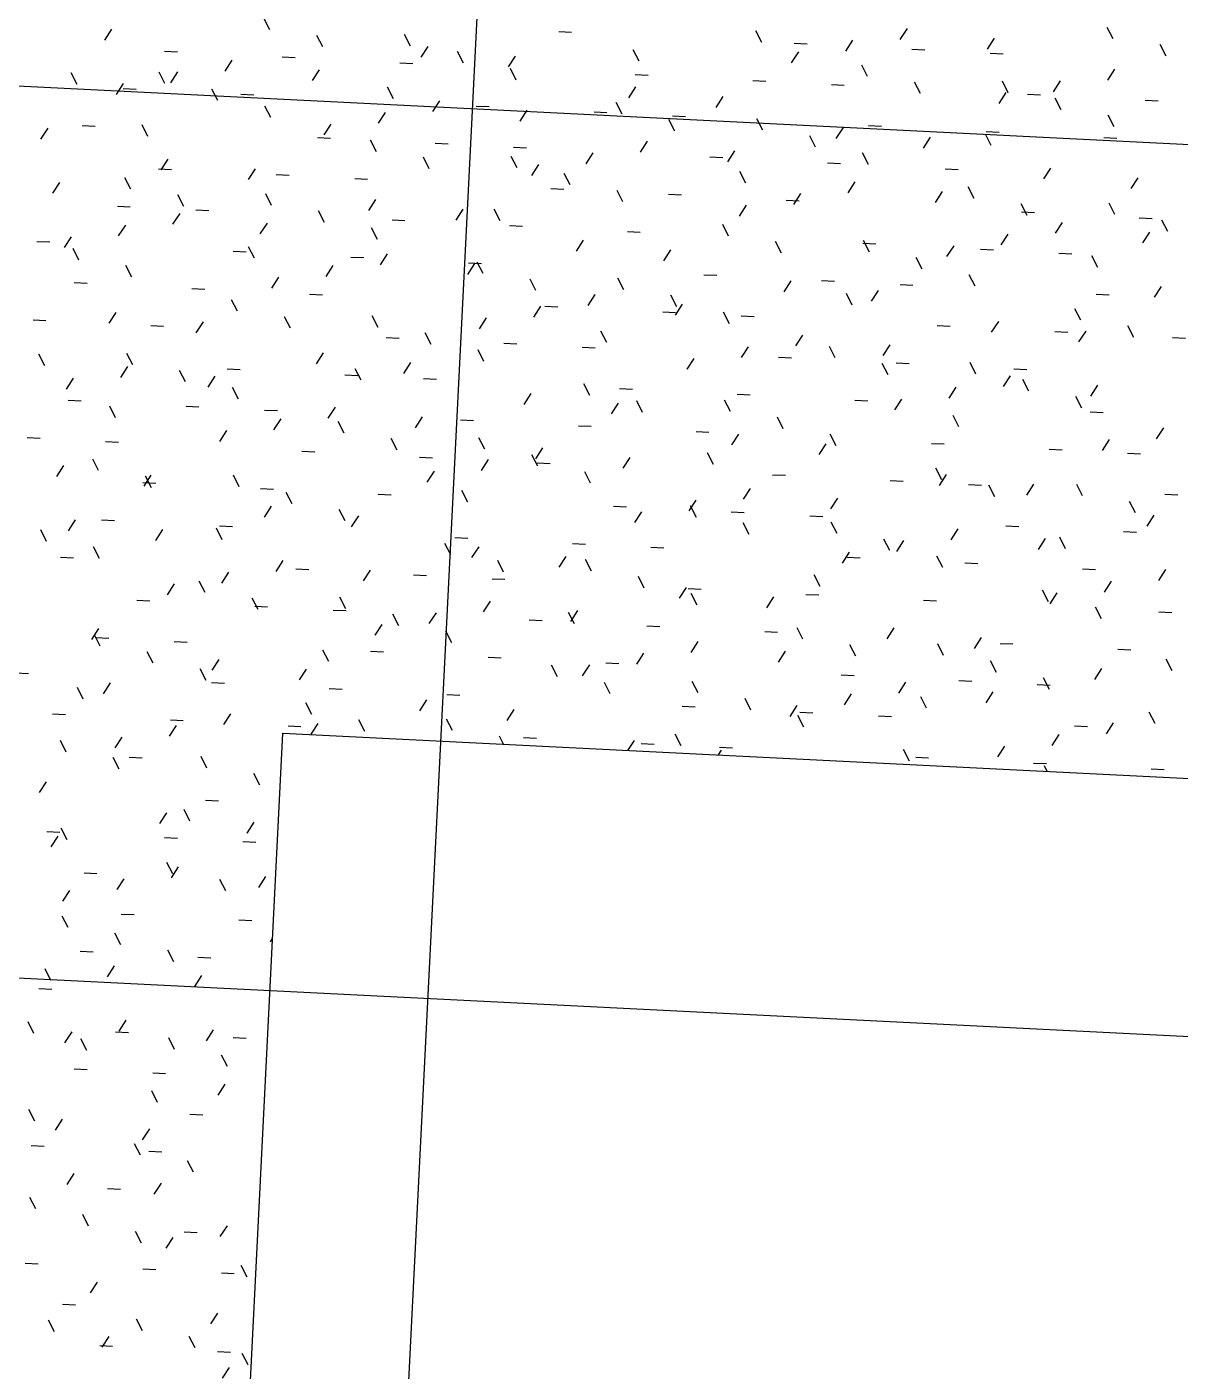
# Model space of a CAD drawing. Extents: x 549999 to 550212, y 1838161 to 1838467.
# Drawn here: x 550161.04 to 550163.724, y 1838348.997 to 1838352.127 of the extents above; entities that cross this region are included whole.
import ezdxf

# ---------------------------------------------------------------- set-up
doc = ezdxf.new("R2010")
doc.units = 0
for name, color, linetype in [('Level 15', 7, 'Continuous'), ('Level 18', 7, 'Continuous'), ('Level 36', 7, 'Continuous'), ('Level 8', 7, 'Continuous')]:
    doc.layers.add(name, color=color, linetype=linetype)

msp = doc.modelspace()

# ---------------------------------------------------------------- linework, layer by layer
at = {"layer": 'Level 15'}
for p, q in [((550161.6053, 1838352.1201), (550161.5916, 1838352.147)), ((550163.0886, 1838352.1231), (550163.0722, 1838352.0978)), ((550163.5685, 1838352.0989), (550163.5548, 1838352.1257)), ((550161.237, 1838352.1217), (550161.2207, 1838352.0964)), ((550161.7284, 1838352.0805), (550161.7147, 1838352.1073)), ((550161.9329, 1838352.0825), (550161.9191, 1838352.1094)), ((550162.2778, 1838352.1163), (550162.3079, 1838352.1148)), ((550162.7507, 1838352.0907), (550162.7369, 1838352.1176)), ((550162.9621, 1838352.0959), (550162.9458, 1838352.0706)), ((550163.2918, 1838352.1007), (550163.2754, 1838352.0753)), ((550161.36, 1838352.0707), (550161.3901, 1838352.0692)), ((550161.9732, 1838352.0816), (550161.9568, 1838352.0563)), ((550162.056, 1838352.0429), (550162.0422, 1838352.0697)), ((550162.4649, 1838352.047), (550162.4511, 1838352.0738)), ((550162.8357, 1838352.0687), (550162.8193, 1838352.0434)), ((550162.8257, 1838352.089), (550162.8559, 1838352.0874)), ((550163.0997, 1838352.0753), (550163.1299, 1838352.0737)), ((550163.2824, 1838352.0661), (550163.3125, 1838352.0646)), ((550163.6916, 1838352.0592), (550163.6778, 1838352.0861)), ((550161.5171, 1838352.0497), (550161.5007, 1838352.0243)), ((550161.6339, 1838352.057), (550161.6641, 1838352.0555)), ((550161.9079, 1838352.0433), (550161.9381, 1838352.0418)), ((550162.1764, 1838352.0592), (550162.16, 1838352.0339)), ((550162.179, 1838352.0032), (550162.1653, 1838352.0301)), ((550162.9969, 1838352.0114), (550162.9831, 1838352.0382)), ((550161.1568, 1838351.993), (550161.143, 1838352.0198)), ((550161.3612, 1838351.995), (550161.3475, 1838352.0219)), ((550161.3907, 1838352.0225), (550161.3743, 1838351.9971)), ((550161.7203, 1838352.0272), (550161.7039, 1838352.0019)), ((550162.4559, 1838352.0159), (550162.486, 1838352.0144)), ((550162.7298, 1838352.0022), (550162.76, 1838352.0007)), ((550163.12, 1838351.9717), (550163.1062, 1838351.9986)), ((550163.3244, 1838351.9738), (550163.3106, 1838352.0006)), ((550163.4454, 1838352.0015), (550163.429, 1838351.9761)), ((550163.5718, 1838352.0286), (550163.5555, 1838352.0033)), ((550161.2642, 1838351.9953), (550161.2479, 1838351.9699)), ((550161.2641, 1838351.9839), (550161.2942, 1838351.9824)), ((550161.4843, 1838351.9554), (550161.4705, 1838351.9822)), ((550161.538, 1838351.9702), (550161.5682, 1838351.9687)), ((550161.8932, 1838351.9594), (550161.8795, 1838351.9863)), ((550162.4564, 1838351.9872), (550162.4401, 1838351.9618)), ((550162.9125, 1838351.9931), (550162.9426, 1838351.9916)), ((550163.319, 1838351.9743), (550163.3026, 1838351.9489)), ((550163.3691, 1838351.9702), (550163.3993, 1838351.9687)), ((550161.6074, 1838351.9157), (550161.5936, 1838351.9425)), ((550162.0004, 1838351.9552), (550161.984, 1838351.9299)), ((550162.086, 1838351.9428), (550162.1161, 1838351.9413)), ((550162.4252, 1838351.9239), (550162.4115, 1838351.9507)), ((550162.6597, 1838351.9647), (550162.6433, 1838351.9394)), ((550163.4475, 1838351.9341), (550163.4337, 1838351.9609)), ((550163.6431, 1838351.9565), (550163.6732, 1838351.955)), ((550161.8739, 1838351.928), (550161.8576, 1838351.9027)), ((550162.2036, 1838351.9328), (550162.1872, 1838351.9074)), ((550162.36, 1838351.9291), (550162.3901, 1838351.9276)), ((550162.5483, 1838351.8842), (550162.5345, 1838351.9111)), ((550162.5426, 1838351.92), (550162.5728, 1838351.9185)), ((550162.7528, 1838351.8862), (550162.739, 1838351.9131)), ((550163.5706, 1838351.8944), (550163.5568, 1838351.9213)), ((550161.0882, 1838351.8913), (550161.0718, 1838351.8659)), ((550161.1682, 1838351.8972), (550161.1983, 1838351.8956)), ((550161.3216, 1838351.8719), (550161.3078, 1838351.8988)), ((550161.7475, 1838351.9008), (550161.7311, 1838351.8755)), ((550162.8758, 1838351.8466), (550162.8621, 1838351.8734)), ((550162.9397, 1838351.8927), (550162.9233, 1838351.8673)), ((550162.9993, 1838351.8972), (550163.0294, 1838351.8957)), ((550163.2847, 1838351.8507), (550163.271, 1838351.8775)), ((550163.2732, 1838351.8835), (550163.3034, 1838351.882)), ((550161.7161, 1838351.8698), (550161.7463, 1838351.8683)), ((550161.8536, 1838351.8364), (550161.8398, 1838351.8632)), ((550161.9901, 1838351.8561), (550162.0202, 1838351.8546)), ((550162.1728, 1838351.8469), (550162.2029, 1838351.8454)), ((550162.4836, 1838351.8607), (550162.4673, 1838351.8354)), ((550163.1429, 1838351.8703), (550163.1266, 1838351.8449)), ((550163.5472, 1838351.8698), (550163.5774, 1838351.8683)), ((550161.3682, 1838351.8193), (550161.3519, 1838351.7939)), ((550161.9766, 1838351.7967), (550161.9629, 1838351.8235)), ((550162.1811, 1838351.7987), (550162.1673, 1838351.8256)), ((550162.3572, 1838351.8335), (550162.3408, 1838351.8082)), ((550162.6294, 1838351.8241), (550162.6595, 1838351.8226)), ((550162.6869, 1838351.8383), (550162.6705, 1838351.813)), ((550162.9034, 1838351.8104), (550162.9335, 1838351.8089)), ((550162.9989, 1838351.8069), (550162.9852, 1838351.8338)), ((550161.3463, 1838351.7967), (550161.3764, 1838351.7952)), ((550161.5715, 1838351.7968), (550161.5551, 1838351.7715)), ((550161.6202, 1838351.783), (550161.6504, 1838351.7815)), ((550162.2308, 1838351.8064), (550162.2144, 1838351.781)), ((550162.3042, 1838351.7591), (550162.2904, 1838351.7859)), ((550162.7131, 1838351.7632), (550162.6993, 1838351.79)), ((550163.1773, 1838351.7967), (550163.2075, 1838351.7952)), ((550163.423, 1838351.7982), (550163.4066, 1838351.7729)), ((550161.1154, 1838351.7649), (550161.099, 1838351.7395)), ((550161.2819, 1838351.7489), (550161.2681, 1838351.7757)), ((550161.8029, 1838351.7739), (550161.833, 1838351.7724)), ((550162.2595, 1838351.751), (550162.2897, 1838351.7495)), ((550162.9669, 1838351.7663), (550162.9505, 1838351.7409)), ((550163.2451, 1838351.7276), (550163.2313, 1838351.7544)), ((550163.6262, 1838351.7758), (550163.6098, 1838351.7504)), ((550161.405, 1838351.7092), (550161.3912, 1838351.736)), ((550161.6094, 1838351.7112), (550161.5957, 1838351.7381)), ((550161.8515, 1838351.7248), (550161.8351, 1838351.6994)), ((550162.4273, 1838351.7194), (550162.4135, 1838351.7463)), ((550162.5335, 1838351.7373), (550162.5636, 1838351.7358)), ((550162.8075, 1838351.7236), (550162.8376, 1838351.7221)), ((550162.8405, 1838351.7391), (550162.8241, 1838351.7137)), ((550163.1701, 1838351.7438), (550163.1538, 1838351.7185)), ((550163.5726, 1838351.69), (550163.5589, 1838351.7168)), ((550161.2504, 1838351.7099), (550161.2805, 1838351.7084)), ((550161.3954, 1838351.6928), (550161.379, 1838351.6675)), ((550161.433, 1838351.7008), (550161.4632, 1838351.6993)), ((550161.7325, 1838351.6716), (550161.7188, 1838351.6984)), ((550162.0547, 1838351.7024), (550162.0384, 1838351.677)), ((550162.1414, 1838351.6757), (550162.1277, 1838351.7025)), ((550162.714, 1838351.7119), (550162.6977, 1838351.6865)), ((550163.3682, 1838351.6879), (550163.3544, 1838351.7148)), ((550163.3554, 1838351.6963), (550163.3856, 1838351.6947)), ((550161.269, 1838351.6656), (550161.2526, 1838351.6403)), ((550161.5987, 1838351.6704), (550161.5823, 1838351.6451)), ((550161.8556, 1838351.6319), (550161.8418, 1838351.6588)), ((550161.8897, 1838351.678), (550161.9198, 1838351.6765)), ((550162.1636, 1838351.6643), (550162.1938, 1838351.6628)), ((550162.6734, 1838351.6401), (550162.6597, 1838351.6669)), ((550163.4502, 1838351.6718), (550163.4338, 1838351.6465)), ((550163.6294, 1838351.6826), (550163.6595, 1838351.681)), ((550163.6957, 1838351.6503), (550163.6819, 1838351.6772)), ((550161.0632, 1838351.6277), (550161.0933, 1838351.6262)), ((550161.1426, 1838351.6384), (550161.1262, 1838351.6131)), ((550162.3348, 1838351.6303), (550162.3184, 1838351.605)), ((550162.4376, 1838351.6506), (550162.4677, 1838351.6491)), ((550162.7965, 1838351.6004), (550162.7827, 1838351.6273)), ((550162.9856, 1838351.6232), (550163.0157, 1838351.6217)), ((550163.001, 1838351.6025), (550162.9872, 1838351.6293)), ((550163.3237, 1838351.6446), (550163.3074, 1838351.6193)), ((550163.6534, 1838351.6494), (550163.637, 1838351.624)), ((550161.1609, 1838351.5841), (550161.1471, 1838351.6109)), ((550161.5198, 1838351.6049), (550161.5499, 1838351.6034)), ((550161.5698, 1838351.5882), (550161.556, 1838351.615)), ((550161.7938, 1838351.5912), (550161.8239, 1838351.5897)), ((550161.8787, 1838351.5984), (550161.8623, 1838351.573)), ((550162.538, 1838351.6079), (550162.5216, 1838351.5825)), ((550163.1973, 1838351.6174), (550163.1809, 1838351.5921)), ((550163.2595, 1838351.6095), (550163.2897, 1838351.608)), ((550163.4422, 1838351.6004), (550163.4723, 1838351.5989)), ((550163.533, 1838351.5669), (550163.5192, 1838351.5937)), ((550161.2839, 1838351.5444), (550161.2702, 1838351.5713)), ((550161.7523, 1838351.5712), (550161.7359, 1838351.5458)), ((550162.0819, 1838351.5759), (550162.0656, 1838351.5506)), ((550162.0677, 1838351.5775), (550162.0979, 1838351.576)), ((550162.1018, 1838351.5526), (550162.088, 1838351.5794)), ((550163.124, 1838351.5628), (550163.1103, 1838351.5897)), ((550161.1499, 1838351.5319), (550161.1801, 1838351.5303)), ((550161.6258, 1838351.544), (550161.6095, 1838351.5186)), ((550162.2248, 1838351.5129), (550162.2111, 1838351.5398)), ((550162.4293, 1838351.515), (550162.4155, 1838351.5418)), ((550162.6157, 1838351.5501), (550162.6458, 1838351.5486)), ((550162.818, 1838351.5358), (550162.8017, 1838351.5105)), ((550162.8897, 1838351.5364), (550162.9198, 1838351.5349)), ((550163.2471, 1838351.5231), (550163.2334, 1838351.55)), ((550161.4239, 1838351.5182), (550161.454, 1838351.5166)), ((550161.6979, 1838351.5045), (550161.728, 1838351.503)), ((550162.362, 1838351.5039), (550162.3456, 1838351.4785)), ((550162.5524, 1838351.4753), (550162.5386, 1838351.5021)), ((550162.9613, 1838351.4794), (550162.9475, 1838351.5062)), ((550163.0213, 1838351.5134), (550163.0049, 1838351.4881)), ((550163.0723, 1838351.5273), (550163.1025, 1838351.5258)), ((550163.529, 1838351.5045), (550163.5591, 1838351.503)), ((550163.6806, 1838351.5229), (550163.6642, 1838351.4976)), ((550161.5301, 1838351.4651), (550161.5163, 1838351.4919)), ((550162.2355, 1838351.4767), (550162.2192, 1838351.4514)), ((550162.2458, 1838351.4771), (550162.276, 1838351.4756)), ((550162.5652, 1838351.4815), (550162.5488, 1838351.4561)), ((550163.4933, 1838351.4438), (550163.4795, 1838351.4707)), ((550161.054, 1838351.4451), (550161.0842, 1838351.4436)), ((550161.2466, 1838351.4624), (550161.2302, 1838351.4371)), ((550161.4498, 1838351.44), (550161.4334, 1838351.4146)), ((550161.6532, 1838351.4254), (550161.6394, 1838351.4523)), ((550161.8576, 1838351.4274), (550161.8439, 1838351.4543)), ((550162.1091, 1838351.4495), (550162.0927, 1838351.4242)), ((550162.5198, 1838351.4634), (550162.5499, 1838351.4619)), ((550162.6755, 1838351.4356), (550162.6617, 1838351.4625)), ((550162.7025, 1838351.4542), (550162.7326, 1838351.4527)), ((550163.3013, 1838351.4414), (550163.2849, 1838351.416)), ((550161.328, 1838351.4314), (550161.3581, 1838351.4299)), ((550161.876, 1838351.404), (550161.9061, 1838351.4025)), ((550161.9807, 1838351.3878), (550161.967, 1838351.4146)), ((550162.3896, 1838351.3919), (550162.3759, 1838351.4187)), ((550162.8452, 1838351.4094), (550162.8289, 1838351.3841)), ((550163.1591, 1838351.4314), (550163.1892, 1838351.4299)), ((550163.4331, 1838351.4177), (550163.4632, 1838351.4162)), ((550163.5046, 1838351.4189), (550163.4882, 1838351.3936)), ((550163.6164, 1838351.4041), (550163.6026, 1838351.431)), ((550163.707, 1838351.404), (550163.7372, 1838351.4025)), ((550162.1038, 1838351.3481), (550162.09, 1838351.375)), ((550162.1499, 1838351.3903), (550162.1801, 1838351.3888)), ((550162.3326, 1838351.3812), (550162.3627, 1838351.3797)), ((550162.7188, 1838351.3822), (550162.7024, 1838351.3569)), ((550162.9216, 1838351.3563), (550162.9079, 1838351.3832)), ((550163.0485, 1838351.387), (550163.0321, 1838351.3616)), ((550161.0815, 1838351.3379), (550161.0678, 1838351.3648)), ((550161.286, 1838351.3399), (550161.2722, 1838351.3668)), ((550161.7298, 1838351.3679), (550161.7135, 1838351.3426)), ((550161.9331, 1838351.3455), (550161.9167, 1838351.3202)), ((550162.5924, 1838351.355), (550162.576, 1838351.3297)), ((550162.7892, 1838351.3583), (550162.8194, 1838351.3568)), ((550163.0447, 1838351.3166), (550163.031, 1838351.3435)), ((550163.0632, 1838351.3446), (550163.0933, 1838351.3431)), ((550163.2492, 1838351.3187), (550163.2354, 1838351.3455)), ((550161.2738, 1838351.336), (550161.2574, 1838351.3106)), ((550161.4091, 1838351.3003), (550161.3953, 1838351.3271)), ((550161.477, 1838351.3136), (550161.4606, 1838351.2882)), ((550161.5061, 1838351.3309), (550161.5362, 1838351.3294)), ((550161.7801, 1838351.3172), (550161.8102, 1838351.3157)), ((550161.818, 1838351.3044), (550161.8042, 1838351.3312)), ((550163.3285, 1838351.3149), (550163.3121, 1838351.2896)), ((550163.3372, 1838351.3309), (550163.3673, 1838351.3294)), ((550161.1473, 1838351.3088), (550161.131, 1838351.2834)), ((550161.5322, 1838351.2606), (550161.5184, 1838351.2875)), ((550161.9627, 1838351.3081), (550161.9929, 1838351.3066)), ((550162.35, 1838351.2688), (550162.3362, 1838351.2956)), ((550162.4193, 1838351.2853), (550162.4495, 1838351.2838)), ((550163.2021, 1838351.2878), (550163.1857, 1838351.2624)), ((550163.3723, 1838351.279), (550163.3585, 1838351.3059)), ((550163.5317, 1838351.2925), (550163.5154, 1838351.2672)), ((550161.1362, 1838351.2579), (550161.1664, 1838351.2564)), ((550162.2131, 1838351.2735), (550162.1967, 1838351.2481)), ((550162.4163, 1838351.251), (550162.4, 1838351.2257)), ((550162.4731, 1838351.2291), (550162.4593, 1838351.256)), ((550162.6775, 1838351.2312), (550162.6637, 1838351.258)), ((550162.6933, 1838351.2716), (550162.7235, 1838351.2701)), ((550162.9673, 1838351.2579), (550162.9974, 1838351.2564)), ((550163.0757, 1838351.2606), (550163.0593, 1838351.2352)), ((550163.4953, 1838351.2394), (550163.4816, 1838351.2662)), ((550161.2463, 1838351.2169), (550161.2326, 1838351.2437)), ((550161.4102, 1838351.2442), (550161.4403, 1838351.2427)), ((550161.5928, 1838351.235), (550161.623, 1838351.2335)), ((550161.757, 1838351.2415), (550161.7407, 1838351.2162)), ((550161.9603, 1838351.2191), (550161.9439, 1838351.1937)), ((550162.8006, 1838351.1915), (550162.7868, 1838351.2184)), ((550163.2095, 1838351.1956), (550163.1957, 1838351.2225)), ((550163.5153, 1838351.2305), (550163.5454, 1838351.229)), ((550161.5042, 1838351.1871), (550161.4878, 1838351.1618)), ((550161.6306, 1838351.2143), (550161.6142, 1838351.189)), ((550161.7783, 1838351.1813), (550161.7646, 1838351.2081)), ((550162.0495, 1838351.2122), (550162.0796, 1838351.2107)), ((550162.3235, 1838351.1985), (550162.3536, 1838351.197)), ((550162.5974, 1838351.1848), (550162.6276, 1838351.1833)), ((550163.6854, 1838351.1933), (550163.669, 1838351.1679)), ((550161.0403, 1838351.1711), (550161.0705, 1838351.1696)), ((550161.223, 1838351.162), (550161.2531, 1838351.1605)), ((550161.9014, 1838351.1416), (550161.8876, 1838351.1685)), ((550162.1059, 1838351.1437), (550162.0921, 1838351.1705)), ((550162.6964, 1838351.179), (550162.68, 1838351.1536)), ((550162.8996, 1838351.1566), (550162.8832, 1838351.1312)), ((550162.9237, 1838351.1518), (550162.9099, 1838351.1787)), ((550163.1454, 1838351.1574), (550163.1755, 1838351.1559)), ((550163.5589, 1838351.1661), (550163.5426, 1838351.1408)), ((550161.6796, 1838351.1392), (550161.7097, 1838351.1376)), ((550161.9536, 1838351.1255), (550161.9837, 1838351.1239)), ((550162.2289, 1838351.104), (550162.2152, 1838351.1309)), ((550162.2403, 1838351.147), (550162.2239, 1838351.1217)), ((550162.4435, 1838351.1246), (550162.4272, 1838351.0993)), ((550162.6378, 1838351.1081), (550162.6241, 1838351.1349)), ((550163.4194, 1838351.1437), (550163.4495, 1838351.1422)), ((550163.602, 1838351.1346), (550163.6322, 1838351.1331)), ((550161.1249, 1838351.1056), (550161.1085, 1838351.0802)), ((550161.2067, 1838351.0938), (550161.1929, 1838351.1206)), ((550161.9875, 1838351.0927), (550161.9711, 1838351.0673)), ((550162.1139, 1838351.1198), (550162.0975, 1838351.0945)), ((550162.2276, 1838351.1118), (550162.2577, 1838351.1103)), ((550162.352, 1838351.0643), (550162.3383, 1838351.0912)), ((550163.1698, 1838351.0725), (550163.1561, 1838351.0994)), ((550161.3097, 1838351.0661), (550161.3399, 1838351.0646)), ((550161.3281, 1838351.0831), (550161.3118, 1838351.0578)), ((550161.3297, 1838351.0541), (550161.316, 1838351.081)), ((550161.5342, 1838351.0562), (550161.5204, 1838351.083)), ((550162.7755, 1838351.0844), (550162.8057, 1838351.0829)), ((550163.0495, 1838351.0707), (550163.0796, 1838351.0692)), ((550163.1797, 1838351.0845), (550163.1633, 1838351.0592)), ((550163.2321, 1838351.0615), (550163.2623, 1838351.06)), ((550163.2929, 1838351.0329), (550163.2792, 1838351.0597)), ((550163.3829, 1838351.0621), (550163.3665, 1838351.0368)), ((550163.4974, 1838351.0349), (550163.4836, 1838351.0617)), ((550161.5837, 1838351.0524), (550161.6139, 1838351.0509)), ((550161.6573, 1838351.0165), (550161.6435, 1838351.0433)), ((550161.8577, 1838351.0387), (550161.8878, 1838351.0372)), ((550162.0662, 1838351.0206), (550162.0524, 1838351.0474)), ((550162.7236, 1838351.0526), (550162.7072, 1838351.0272)), ((550162.9268, 1838351.0301), (550162.9104, 1838351.0048)), ((550163.6888, 1838351.0387), (550163.7189, 1838351.0372)), ((550161.6082, 1838351.0111), (550161.5918, 1838350.9857)), ((550161.7804, 1838350.9768), (550161.7666, 1838351.0037)), ((550162.4056, 1838351.0113), (550162.4358, 1838351.0098)), ((550162.4707, 1838350.9982), (550162.4544, 1838350.9728)), ((550162.5972, 1838351.0254), (550162.5808, 1838351)), ((550162.5982, 1838350.985), (550162.5844, 1838351.0119)), ((550162.6796, 1838350.9976), (550162.7098, 1838350.9961)), ((550163.6205, 1838350.9952), (550163.6067, 1838351.0221)), ((550161.1521, 1838350.9791), (550161.1357, 1838350.9538)), ((550161.2138, 1838350.9793), (550161.244, 1838350.9778)), ((550161.4878, 1838350.9656), (550161.518, 1838350.9641)), ((550161.8114, 1838350.9887), (550161.795, 1838350.9633)), ((550162.7213, 1838350.9453), (550162.7075, 1838350.9722)), ((550162.8623, 1838350.9885), (550162.8924, 1838350.987)), ((550162.9257, 1838350.9474), (550162.912, 1838350.9742)), ((550163.3189, 1838350.9656), (550163.349, 1838350.9641)), ((550163.6629, 1838350.9901), (550163.6466, 1838350.9647)), ((550161.0856, 1838350.929), (550161.0719, 1838350.9558)), ((550161.3553, 1838350.9567), (550161.339, 1838350.9314)), ((550161.4945, 1838350.9331), (550161.4808, 1838350.9599)), ((550162.0358, 1838350.9382), (550162.0659, 1838350.9367)), ((550163.0488, 1838350.9077), (550163.035, 1838350.9346)), ((550163.2068, 1838350.9581), (550163.1905, 1838350.9328)), ((550163.4101, 1838350.9357), (550163.3937, 1838350.9103)), ((550163.4577, 1838350.9118), (550163.444, 1838350.9387)), ((550163.5929, 1838350.9519), (550163.623, 1838350.9504)), ((550161.2087, 1838350.8893), (550161.1949, 1838350.9162)), ((550162.0265, 1838350.8975), (550162.0128, 1838350.9244)), ((550162.0915, 1838350.9166), (550162.0751, 1838350.8913)), ((550162.3098, 1838350.9245), (550162.3399, 1838350.923)), ((550162.4924, 1838350.9154), (550162.5225, 1838350.9139)), ((550162.954, 1838350.9037), (550162.9376, 1838350.8784)), ((550163.0804, 1838350.9309), (550163.0641, 1838350.9056)), ((550161.118, 1838350.8926), (550161.1481, 1838350.8911)), ((550161.6354, 1838350.8847), (550161.619, 1838350.8593)), ((550162.1496, 1838350.8578), (550162.1358, 1838350.8847)), ((550162.2947, 1838350.8942), (550162.2783, 1838350.8688)), ((550162.3541, 1838350.8599), (550162.3403, 1838350.8867)), ((550162.949, 1838350.8926), (550162.9792, 1838350.8911)), ((550163.1719, 1838350.8681), (550163.1581, 1838350.8949)), ((550163.223, 1838350.8789), (550163.2532, 1838350.8774)), ((550161.5089, 1838350.8575), (550161.4926, 1838350.8321)), ((550161.6659, 1838350.8652), (550161.696, 1838350.8637)), ((550161.8386, 1838350.8622), (550161.8222, 1838350.8369)), ((550161.9399, 1838350.8515), (550161.97, 1838350.85)), ((550162.1225, 1838350.8423), (550162.1527, 1838350.8408)), ((550162.4771, 1838350.8202), (550162.4634, 1838350.8471)), ((550162.8861, 1838350.8243), (550162.8723, 1838350.8512)), ((550163.497, 1838350.8652), (550163.5271, 1838350.8637)), ((550163.6901, 1838350.8636), (550163.6737, 1838350.8383)), ((550161.3825, 1838350.8303), (550161.3661, 1838350.8049)), ((550161.4549, 1838350.81), (550161.4411, 1838350.8368)), ((550162.5747, 1838350.8221), (550162.5584, 1838350.7968)), ((550162.5792, 1838350.8195), (550162.6093, 1838350.818)), ((550163.4181, 1838350.7887), (550163.4043, 1838350.8156)), ((550163.4373, 1838350.8093), (550163.4209, 1838350.7839)), ((550163.5637, 1838350.8364), (550163.5473, 1838350.8111)), ((550161.296, 1838350.7921), (550161.3262, 1838350.7906)), ((550161.5779, 1838350.7703), (550161.5642, 1838350.7972)), ((550161.57, 1838350.7784), (550161.6002, 1838350.7769)), ((550161.7824, 1838350.7724), (550161.7686, 1838350.7992)), ((550162.1186, 1838350.7902), (550162.1023, 1838350.7648)), ((550162.6002, 1838350.7806), (550162.5865, 1838350.8074)), ((550162.778, 1838350.7997), (550162.7616, 1838350.7744)), ((550162.8531, 1838350.8058), (550162.8833, 1838350.8043)), ((550163.1271, 1838350.7921), (550163.1573, 1838350.7906)), ((550161.7527, 1838350.7693), (550161.7828, 1838350.7678)), ((550161.9055, 1838350.7327), (550161.8917, 1838350.7596)), ((550161.9922, 1838350.763), (550161.9758, 1838350.7377)), ((550162.2093, 1838350.7465), (550162.2394, 1838350.7449)), ((550162.3144, 1838350.7368), (550162.3006, 1838350.7637)), ((550162.3219, 1838350.7678), (550162.3055, 1838350.7424)), ((550163.5411, 1838350.7491), (550163.5274, 1838350.7759)), ((550163.6751, 1838350.7647), (550163.7052, 1838350.7632)), ((550161.2065, 1838350.7263), (550161.1901, 1838350.7009)), ((550161.8658, 1838350.7358), (550161.8494, 1838350.7105)), ((550162.0286, 1838350.693), (550162.0148, 1838350.7199)), ((550162.4833, 1838350.7328), (550162.5134, 1838350.7313)), ((550162.7573, 1838350.7191), (550162.7874, 1838350.7176)), ((550162.8464, 1838350.7012), (550162.8326, 1838350.7281)), ((550163.058, 1838350.7277), (550163.0416, 1838350.7023)), ((550161.2107, 1838350.6849), (550161.197, 1838350.7117)), ((550161.2001, 1838350.7054), (550161.2303, 1838350.7038)), ((550161.3828, 1838350.6962), (550161.4129, 1838350.6947)), ((550162.6019, 1838350.6957), (550162.5855, 1838350.6704)), ((550162.9695, 1838350.6616), (550162.9557, 1838350.6884)), ((550163.1739, 1838350.6636), (550163.1602, 1838350.6905)), ((550163.2612, 1838350.7053), (550163.2449, 1838350.6799)), ((550163.3052, 1838350.6917), (550163.3353, 1838350.6902)), ((550161.3338, 1838350.6452), (550161.3201, 1838350.6721)), ((550161.4865, 1838350.6542), (550161.4701, 1838350.6289)), ((550161.7427, 1838350.6493), (550161.729, 1838350.6761)), ((550161.8394, 1838350.6734), (550161.8696, 1838350.6719)), ((550162.1134, 1838350.6597), (550162.1435, 1838350.6582)), ((550162.4755, 1838350.6685), (550162.4591, 1838350.6432)), ((550162.8051, 1838350.6733), (550162.7888, 1838350.6479)), ((550163.5792, 1838350.678), (550163.6093, 1838350.6765)), ((550163.7059, 1838350.628), (550163.6922, 1838350.6549)), ((550161.0129, 1838350.6232), (550161.0431, 1838350.6217)), ((550161.4569, 1838350.6055), (550161.4431, 1838350.6324)), ((550161.6898, 1838350.6318), (550161.6734, 1838350.6065)), ((550162.2747, 1838350.6137), (550162.261, 1838350.6406)), ((550162.3491, 1838350.6413), (550162.3327, 1838350.616)), ((550162.3874, 1838350.646), (550162.4175, 1838350.6445)), ((550163.297, 1838350.6239), (550163.2833, 1838350.6508)), ((550163.5413, 1838350.6332), (550163.5249, 1838350.6079)), ((550161.2337, 1838350.5999), (550161.2173, 1838350.5745)), ((550161.4696, 1838350.6003), (550161.4997, 1838350.5988)), ((550162.3978, 1838350.5741), (550162.3841, 1838350.6009)), ((550162.6023, 1838350.5761), (550162.5885, 1838350.6029)), ((550162.9353, 1838350.6186), (550162.9655, 1838350.6171)), ((550163.0852, 1838350.6013), (550163.0688, 1838350.5759)), ((550163.2093, 1838350.6049), (550163.2395, 1838350.6034)), ((550163.392, 1838350.5958), (550163.4221, 1838350.5943)), ((550163.4201, 1838350.5843), (550163.4063, 1838350.6111)), ((550161.1711, 1838350.5618), (550161.1573, 1838350.5886)), ((550161.7435, 1838350.5866), (550161.7737, 1838350.5851)), ((550161.9698, 1838350.5598), (550161.9534, 1838350.5344)), ((550162.0175, 1838350.5729), (550162.0477, 1838350.5714)), ((550162.7254, 1838350.5364), (550162.7116, 1838350.5633)), ((550162.9588, 1838350.5741), (550162.9424, 1838350.5487)), ((550163.1343, 1838350.5405), (550163.1205, 1838350.5674)), ((550163.2884, 1838350.5788), (550163.272, 1838350.5535)), ((550161.0997, 1838350.5273), (550161.1298, 1838350.5258)), ((550161.5137, 1838350.5278), (550161.4973, 1838350.5025)), ((550161.7031, 1838350.5262), (550161.6893, 1838350.5531)), ((550162.173, 1838350.5373), (550162.1567, 1838350.512)), ((550162.5655, 1838350.5455), (550162.5956, 1838350.544)), ((550162.8323, 1838350.5469), (550162.816, 1838350.5215)), ((550162.8395, 1838350.5318), (550162.8696, 1838350.5303)), ((550163.6663, 1838350.5049), (550163.6525, 1838350.5318)), ((550161.3873, 1838350.5006), (550161.3709, 1838350.4753)), ((550161.3737, 1838350.5136), (550161.4038, 1838350.5121)), ((550161.6476, 1838350.4999), (550161.6778, 1838350.4984)), ((550161.7169, 1838350.5054), (550161.7006, 1838350.48)), ((550161.8262, 1838350.4865), (550161.8124, 1838350.5134)), ((550162.0306, 1838350.4886), (550162.0169, 1838350.5154)), ((550162.8484, 1838350.4968), (550162.8347, 1838350.5236)), ((550163.0221, 1838350.5227), (550163.0522, 1838350.5212)), ((550163.4787, 1838350.4999), (550163.5089, 1838350.4984)), ((550163.5685, 1838350.5068), (550163.5521, 1838350.4814)), ((550161.1314, 1838350.4387), (550161.1177, 1838350.4656)), ((550161.2609, 1838350.4734), (550161.2445, 1838350.4481)), ((550162.1496, 1838350.4568), (550162.1399, 1838350.4758)), ((550162.1956, 1838350.4725), (550162.2257, 1838350.471)), ((550162.4531, 1838350.4653), (550162.4383, 1838350.4424)), ((550162.5626, 1838350.453), (550162.5488, 1838350.4799)), ((550163.442, 1838350.4796), (550163.4257, 1838350.4542)), ((550162.4696, 1838350.4588), (550162.4997, 1838350.4573)), ((550162.6563, 1838350.4429), (550162.6492, 1838350.4319)), ((550162.6522, 1838350.4496), (550162.6824, 1838350.4481)), ((550163.0946, 1838350.4174), (550163.0808, 1838350.4443)), ((550163.3156, 1838350.4524), (550163.2992, 1838350.4271)), ((550161.2545, 1838350.399), (550161.2407, 1838350.4259)), ((550161.2778, 1838350.4268), (550161.3079, 1838350.4253)), ((550161.459, 1838350.4011), (550161.4452, 1838350.4279)), ((550163.1089, 1838350.4268), (550163.139, 1838350.4253)), ((550163.2042, 1838350.4041), (550163.2039, 1838350.4046)), ((550163.3828, 1838350.4131), (550163.413, 1838350.4116)), ((550163.4151, 1838350.3936), (550163.4084, 1838350.4067)), ((550161.582, 1838350.3614), (550161.5683, 1838350.3883)), ((550163.6568, 1838350.3994), (550163.687, 1838350.3979)), ((550161.0848, 1838350.3694), (550161.0684, 1838350.3441)), ((550161.4559, 1838350.3264), (550161.486, 1838350.3248)), ((550161.3649, 1838350.2974), (550161.3485, 1838350.272)), ((550161.4193, 1838350.278), (550161.4055, 1838350.3049)), ((550161.086, 1838350.2533), (550161.1161, 1838350.2518)), ((550161.1335, 1838350.2342), (550161.1197, 1838350.2611)), ((550161.5681, 1838350.275), (550161.5517, 1838350.2496)), ((550161.112, 1838350.243), (550161.0956, 1838350.2177)), ((550161.36, 1838350.2396), (550161.3901, 1838350.2381)), ((550161.5426, 1838350.2305), (550161.5728, 1838350.229)), ((550161.1728, 1838350.1574), (550161.2029, 1838350.1559)), ((550161.3796, 1838350.1549), (550161.3659, 1838350.1818)), ((550161.3921, 1838350.171), (550161.3757, 1838350.1456)), ((550161.2656, 1838350.1438), (550161.2493, 1838350.1184)), ((550161.5027, 1838350.1153), (550161.4889, 1838350.1421)), ((550161.5953, 1838350.1485), (550161.5789, 1838350.1232)), ((550161.1392, 1838350.1166), (550161.1228, 1838350.0912)), ((550161.2595, 1838350.0615), (550161.2897, 1838350.06)), ((550161.1355, 1838350.0298), (550161.1217, 1838350.0566)), ((550161.5335, 1838350.0478), (550161.5636, 1838350.0463)), ((550161.2586, 1838349.9901), (550161.2448, 1838350.017)), ((550161.6114, 1838350.005), (550161.6061, 1838349.9968)), ((550161.1636, 1838349.9747), (550161.1938, 1838349.9732)), ((550161.3817, 1838349.9505), (550161.3679, 1838349.9773)), ((550161.0958, 1838349.9067), (550161.0821, 1838349.9336)), ((550161.2432, 1838349.9405), (550161.2268, 1838349.9152)), ((550161.4376, 1838349.961), (550161.4677, 1838349.9595)), ((550161.4464, 1838349.9181), (550161.4301, 1838349.8928)), ((550161.0677, 1838349.888), (550161.0979, 1838349.8865)), ((550161.0562, 1838349.7836), (550161.0424, 1838349.8105)), ((550161.2704, 1838349.8141), (550161.254, 1838349.7888)), ((550161.144, 1838349.7869), (550161.1276, 1838349.7616)), ((550161.2458, 1838349.7875), (550161.276, 1838349.786)), ((550161.4736, 1838349.7917), (550161.4572, 1838349.7663)), ((550161.1793, 1838349.744), (550161.1655, 1838349.7708)), ((550161.3837, 1838349.746), (550161.37, 1838349.7729)), ((550161.5198, 1838349.7738), (550161.5499, 1838349.7723)), ((550161.5068, 1838349.7063), (550161.493, 1838349.7332)), ((550161.1499, 1838349.7008), (550161.1801, 1838349.6993)), ((550161.3326, 1838349.6916), (550161.3627, 1838349.6901)), ((550161.5008, 1838349.6653), (550161.4844, 1838349.6399)), ((550161.3441, 1838349.6229), (550161.3303, 1838349.6498)), ((550161.0582, 1838349.5792), (550161.0445, 1838349.606)), ((550161.4193, 1838349.5957), (550161.4495, 1838349.5942)), ((550161.1215, 1838349.5837), (550161.1052, 1838349.5583)), ((550161.3248, 1838349.5613), (550161.3084, 1838349.5359)), ((550161.3044, 1838349.4998), (550161.2906, 1838349.5267)), ((550161.0495, 1838349.5227), (550161.0796, 1838349.5212)), ((550161.3234, 1838349.509), (550161.3536, 1838349.5075)), ((550161.4275, 1838349.4602), (550161.4137, 1838349.487)), ((550161.1487, 1838349.4573), (550161.1324, 1838349.4319)), ((550161.352, 1838349.4348), (550161.3356, 1838349.4095)), ((550161.0603, 1838349.3747), (550161.0465, 1838349.4016)), ((550161.2276, 1838349.4222), (550161.2577, 1838349.4207)), ((550161.1834, 1838349.335), (550161.1696, 1838349.3619)), ((550161.5794, 1838349.3643), (550161.5785, 1838349.366)), ((550161.3064, 1838349.2954), (550161.2927, 1838349.3222)), ((550161.3792, 1838349.3084), (550161.3628, 1838349.2831)), ((550161.4056, 1838349.3218), (550161.4358, 1838349.3203)), ((550161.5056, 1838349.3356), (550161.4892, 1838349.3103)), ((550161.0358, 1838349.2487), (550161.0659, 1838349.2472)), ((550161.3098, 1838349.235), (550161.3399, 1838349.2335)), ((550161.4924, 1838349.2259), (550161.5225, 1838349.2244)), ((550161.5526, 1838349.2161), (550161.5388, 1838349.2429)), ((550161.2031, 1838349.2044), (550161.1867, 1838349.1791)), ((550161.1225, 1838349.1528), (550161.1527, 1838349.1513)), ((550161.4832, 1838349.1324), (550161.4668, 1838349.107)), ((550161.104, 1838349.0889), (550161.0903, 1838349.1157)), ((550161.3085, 1838349.0909), (550161.2947, 1838349.1178)), ((550161.2093, 1838349.0569), (550161.2394, 1838349.0554)), ((550161.2303, 1838349.078), (550161.2139, 1838349.0526)), ((550161.4316, 1838349.0513), (550161.4178, 1838349.0781)), ((550161.4833, 1838349.0432), (550161.5134, 1838349.0417)), ((550161.5546, 1838349.0116), (550161.5409, 1838349.0385)), ((550161.5103, 1838349.006), (550161.494, 1838348.9806))]:
    msp.add_line(p, q, dxfattribs=at)
at = {"layer": 'Level 18'}
msp.add_line((550155.0135, 1838350.2128), (550169.0866, 1838349.5093), dxfattribs=at)
at = {"layer": 'Level 36'}
for p, q in [((550161.4801, 1838339.9956), (550162.542, 1838361.2369)), ((550155.3364, 1838352.2737), (550184.3779, 1838350.8219))]:
    msp.add_line(p, q, dxfattribs=at)
at = {"layer": 'Level 8'}
for p, q in [((550161.3357, 1838344.49), (550161.6353, 1838350.4825)), ((550161.6353, 1838350.4825), (550164.0323, 1838350.3627))]:
    msp.add_line(p, q, dxfattribs=at)

doc.saveas('drawing.dxf')
